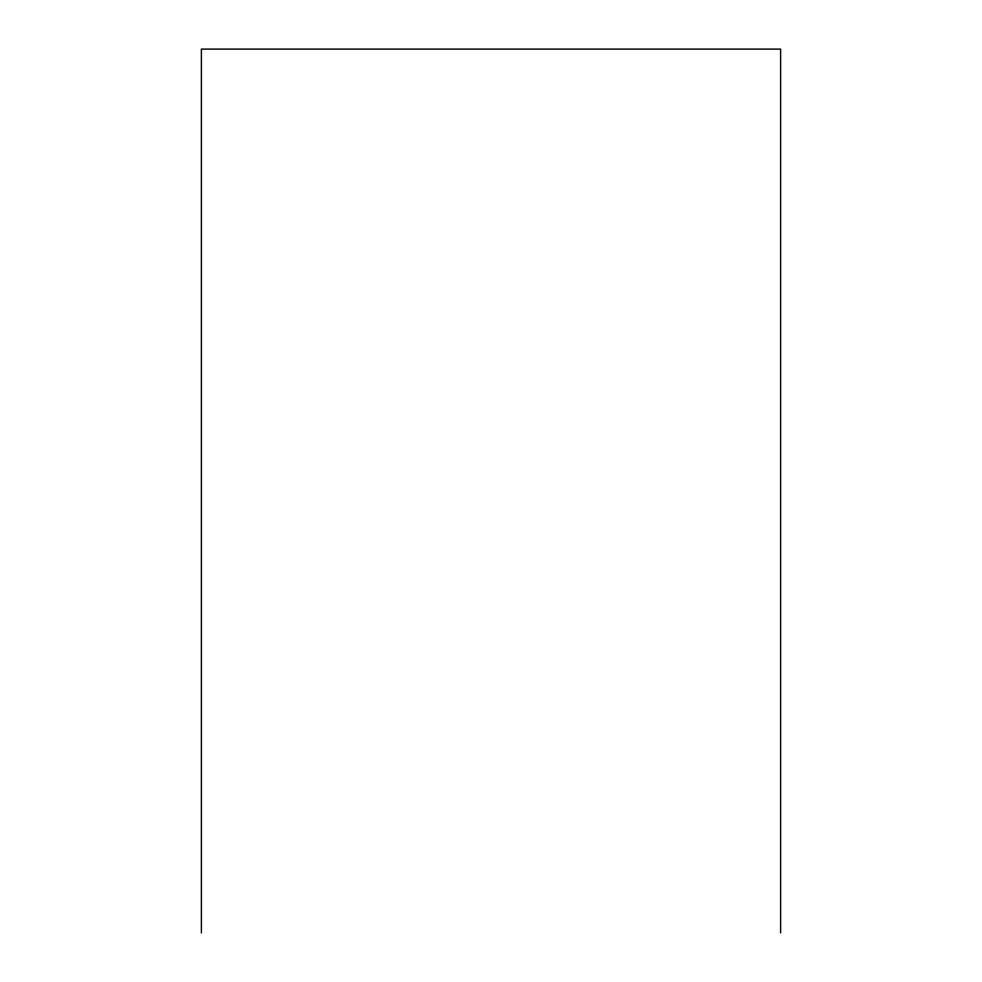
<?xml version="1.0" encoding="UTF-8"?>
<svg xmlns="http://www.w3.org/2000/svg" width="982" height="982" viewBox="0 0 982 982"><rect width="100%" height="100%" fill="white"/><g stroke="black" fill="none" stroke-linecap="round" stroke-linejoin="round"><path stroke-width="1.47" d="M780.604 932.9L780.604 49.1L201.396 49.1L201.396 932.9"/></g></svg>
